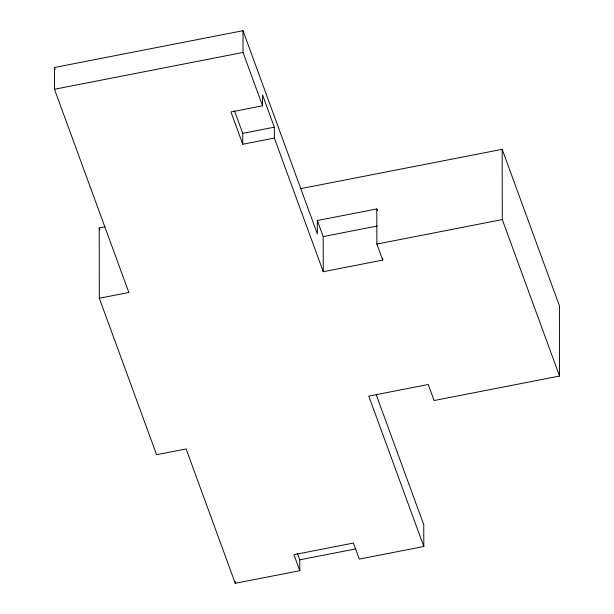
<?xml version="1.0" encoding="UTF-8"?>
<svg xmlns="http://www.w3.org/2000/svg" width="614" height="614" viewBox="0 0 614 614"><rect width="100%" height="100%" fill="white"/><g stroke="black" fill="none" stroke-linecap="round" stroke-linejoin="round"><path stroke-width="0.92" d="M297.498 553.59L299.778 559.822L299.793 570.705L235.262 583.3L186.103 448.941L156.578 454.705L99.33 298.235L128.848 292.471L54.492 89.26L54.454 67.502L242.998 30.7L317.354 233.911L317.331 220.541L376.804 208.929L377.457 210.709M54.492 89.26L243.037 52.459L242.998 30.7M262.546 105.792L230.948 111.955L242.76 144.236L274.358 138.066L274.343 127.19L262.531 94.909L262.546 105.792L243.037 52.459M242.76 144.236L242.745 133.361L274.343 127.19M99.33 298.235L99.207 227.978L104.856 226.873M300.691 188.651L502.168 149.317L559.423 305.787L559.546 376.044L434.113 400.528L428.25 384.502L368.776 396.107L423.806 546.498L359.267 559.093L353.403 543.068L293.929 554.672L299.793 570.705M382.722 258.187L382.729 260.09L323.256 271.695L323.194 236.567L377.088 226.052M382.729 260.09L376.866 244.057L502.29 219.574L502.168 149.317M299.778 559.822L355.537 548.939M502.29 219.574L559.546 376.044M317.331 220.541L323.194 236.567M376.244 394.863L423.767 524.74L423.806 546.498M274.358 138.066L323.256 271.695M234.54 110.942L242.745 133.361M54.454 67.502L55.114 69.305M99.207 227.978L99.867 229.774M376.804 208.929L376.866 244.057M235.262 581.412L235.262 583.3"/></g></svg>
